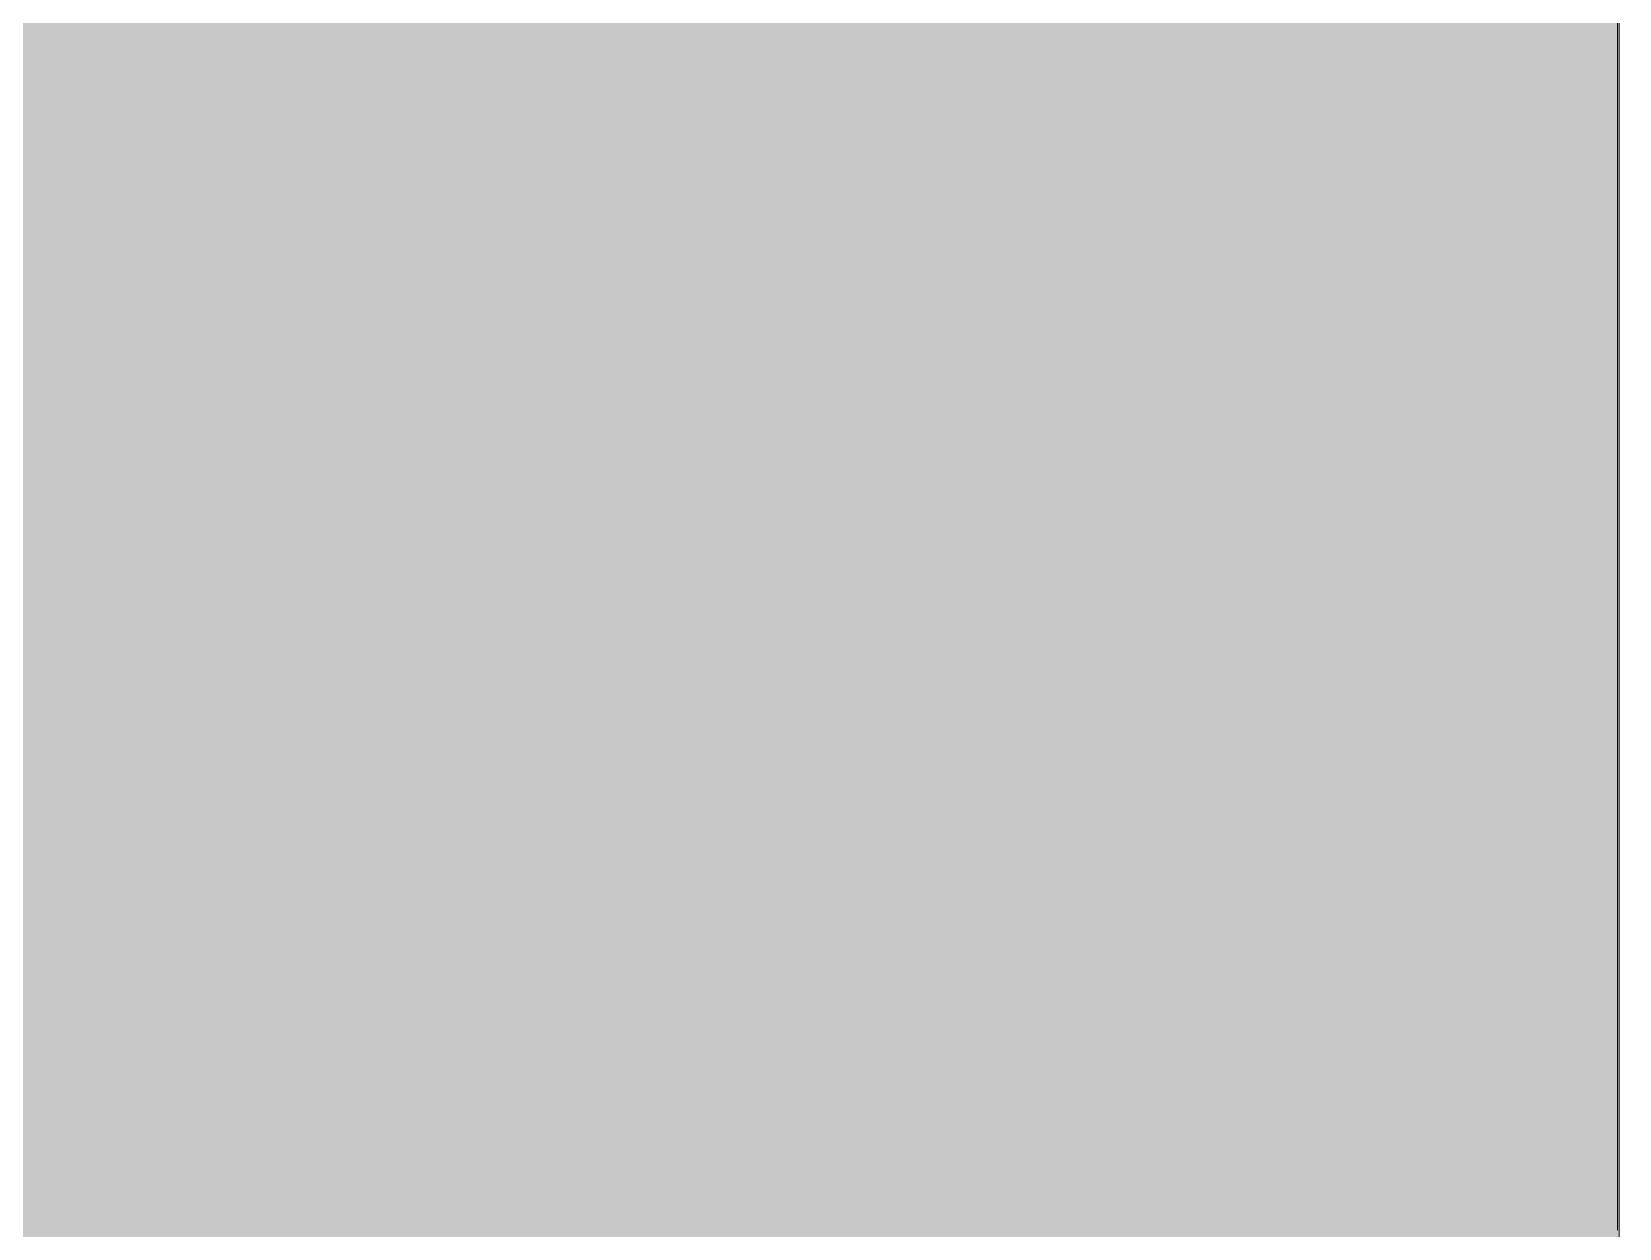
# Model space of a CAD drawing. Header units: millimetres. Extents: x -3817 to 677485, y -22715 to 103890.
# Drawn here: x -312.08 to -305.47, y -19552.12 to -19547.13 of the extents above; entities that cross this region are included whole.
import ezdxf

# ---------------------------------------------------------------- set-up
doc = ezdxf.new("R2010")
doc.units = ezdxf.units.MM
doc.layers.add('PDF _Геометрия', color=7, linetype='Continuous', true_color=0x1d1d1d)
doc.layers.add('PDF _Сплошная заливка', color=7, linetype='Continuous', true_color=0xffffff)

msp = doc.modelspace()

# ---------------------------------------------------------------- hatches: boundary and pattern name
at = {"layer": 'PDF _Сплошная заливка', "transparency": 33554559}
h = msp.add_hatch(color=256, dxfattribs=at)
h.paths.add_polyline_path([(-345.78, -19602.5344), (-305.4665, -19602.5344), (-305.4665, -19522.1436), (-321.3399, -19522.1436), (-321.4108, -19521.6416), (-332.749, -19521.6416), (-332.749, -19522.1436), (-348.7721, -19522.1436), (-348.7721, -19563.087), (-349.087, -19563.087), (-349.087, -19599.7688), (-345.78, -19599.7763), (-345.78, -19601.8635)], flags=0)
h.paths.add_polyline_path([(-332.3553, -19520.4054), (-321.3399, -19520.4054), (-321.4108, -19520.2539), (-332.749, -19520.2539), (-332.749, -19520.4054), (-332.434, -19520.4054)], flags=0)

# ---------------------------------------------------------------- linework, layer by layer
at = {"layer": 'PDF _Геометрия', "color": 253, "lineweight": 9, "true_color": 0xaaaaaa}
msp.add_lwpolyline([(-349.087, -19563.087), (-349.087, -19599.7688), (-345.78, -19599.7688), (-345.78, -19602.5344), (-318.0645, -19602.5344), (-305.4665, -19602.5344), (-305.4665, -19522.1436), (-321.3399, -19522.1436), (-321.3399, -19521.6416)], dxfattribs=at)
at = {"layer": 'PDF _Геометрия', "color": 7, "lineweight": 9}
for points in [[(-305.4743, -19547.0793), (-305.4743, -19547.2081), (-305.4743, -19547.3654), (-305.4743, -19547.519), (-305.4743, -19547.6731), (-305.4743, -19547.8316), (-305.4743, -19547.9987), (-305.4743, -19548.1785), (-305.4743, -19548.3752), (-305.4743, -19548.5928), (-305.4743, -19548.8353), (-305.4743, -19549.0217), (-305.4743, -19549.2149), (-305.4743, -19549.411), (-305.4743, -19549.6063), (-305.4743, -19549.7968), (-305.4743, -19549.9788), (-305.4743, -19550.1485), (-305.4743, -19550.302), (-305.4743, -19550.5472), (-305.4743, -19550.7372), (-305.4743, -19550.9258), (-305.4743, -19551.1965), (-305.4743, -19551.4679), (-305.4743, -19551.7388), (-305.4743, -19552.0081), (-305.4743, -19552.0284), (-305.4743, -19552.0391), (-305.4743, -19552.0151), (-305.4743, -19551.9314), (-305.4743, -19550.239), (-305.4743, -19551.9314), (-305.4743, -19552.0151), (-305.4743, -19552.0391), (-305.4743, -19552.0284), (-305.4743, -19552.0081), (-305.4743, -19552.0085), (-305.4743, -19552.009), (-305.4743, -19552.0094), (-305.4743, -19552.0099), (-305.4743, -19552.0104), (-305.4743, -19552.0108), (-305.4743, -19552.0112), (-305.4743, -19552.0117), (-305.4743, -19552.0121), (-305.4743, -19552.0126), (-305.4743, -19552.0131), (-305.4743, -19552.0135), (-305.4743, -19552.0139), (-305.4743, -19552.0143), (-305.4743, -19552.0148), (-305.4743, -19552.0153), (-305.4743, -19552.0157), (-305.4743, -19552.0161), (-305.4743, -19552.0166), (-305.4743, -19552.017), (-305.4743, -19552.0174), (-305.4743, -19552.0178), (-305.4743, -19552.0182), (-305.4743, -19552.0187), (-305.4743, -19552.0191), (-305.4743, -19552.0195), (-305.4743, -19552.0199), (-305.4743, -19552.0204), (-305.4743, -19552.0208), (-305.4743, -19552.0212), (-305.4743, -19552.0216), (-305.4743, -19552.0221), (-305.4743, -19552.0225), (-305.4743, -19552.0229), (-305.4743, -19552.0233), (-305.4743, -19552.0238), (-305.4743, -19552.0242), (-305.4743, -19552.0246), (-305.4743, -19552.0249), (-305.4743, -19552.0254), (-305.4743, -19552.0258), (-305.4743, -19552.0262), (-305.4743, -19552.0266), (-305.4743, -19552.027), (-305.4743, -19552.0274), (-305.4743, -19552.0278), (-305.4743, -19552.0282), (-305.4743, -19552.0286), (-305.4743, -19552.029), (-305.4743, -19552.0294), (-305.4743, -19552.0298), (-305.4743, -19552.0302), (-305.4743, -19552.0305), (-305.4743, -19552.031), (-305.4743, -19552.0314), (-305.4743, -19552.0317), (-305.4743, -19552.0322), (-305.4743, -19552.0325), (-305.4743, -19552.0329), (-305.4743, -19552.0333), (-305.4743, -19552.0337), (-305.4743, -19552.034), (-305.4743, -19552.0344), (-305.4743, -19552.0348), (-305.4743, -19552.0352), (-305.4743, -19552.0355), (-305.4743, -19552.036), (-305.4743, -19552.0363), (-305.4743, -19552.0366), (-305.4743, -19552.0371), (-305.4743, -19552.0374), (-305.4743, -19552.0377), (-305.4743, -19552.0382), (-305.4743, -19552.0385), (-305.4743, -19552.0388), (-305.4743, -19552.0393), (-305.4743, -19552.0396), (-305.4743, -19552.0399), (-305.4743, -19552.0403), (-305.4743, -19552.0407), (-305.4743, -19552.0411), (-305.4743, -19552.0414), (-305.4743, -19552.0417), (-305.4743, -19552.0422), (-305.4743, -19552.0425), (-305.4743, -19552.0428), (-305.4743, -19552.0432), (-305.4743, -19552.0435), (-305.4743, -19552.0438), (-305.4743, -19552.0442), (-305.4743, -19552.0446), (-305.4743, -19552.045), (-305.4743, -19552.0453), (-305.4743, -19552.0456), (-305.4743, -19552.046), (-305.4743, -19552.0463), (-305.4743, -19552.0466), (-305.4743, -19552.047), (-305.4743, -19552.0473), (-305.4743, -19552.0477), (-305.4743, -19552.048), (-305.4743, -19552.0483), (-305.4743, -19552.0487), (-305.4743, -19552.049), (-305.4743, -19552.0494), (-305.4743, -19552.0496), (-305.4743, -19552.05), (-305.4743, -19552.0503), (-305.4743, -19552.0506), (-305.4743, -19552.051), (-305.4743, -19552.0513), (-305.4743, -19552.0516), (-305.4743, -19552.0519), (-305.4743, -19552.0522), (-305.4743, -19552.0526), (-305.4743, -19552.0529), (-305.4743, -19552.0533), (-305.4743, -19552.0535), (-305.4743, -19552.0539), (-305.4743, -19552.0542), (-305.4743, -19552.0544), (-305.4743, -19552.0548), (-305.4743, -19552.0551), (-305.4743, -19552.0555), (-305.4743, -19552.0557), (-305.4743, -19552.0561), (-305.4743, -19552.0564), (-305.4743, -19552.0566), (-305.4743, -19552.057), (-305.4743, -19552.0572), (-305.4743, -19552.0576), (-305.4743, -19552.0579), (-305.4743, -19552.0582), (-305.4743, -19552.0585), (-305.4743, -19552.0588), (-305.4743, -19552.0591), (-305.4743, -19552.0594), (-305.4743, -19552.0597), (-305.4743, -19552.06), (-305.4743, -19552.0603), (-305.4743, -19552.0605), (-305.4743, -19552.0609), (-305.4743, -19552.0611), (-305.4743, -19552.0615), (-305.4743, -19552.0617), (-305.4743, -19552.0621), (-305.4743, -19552.0623), (-305.4743, -19552.0626), (-305.4743, -19552.0629), (-305.4743, -19552.0632), (-305.4743, -19552.0635), (-305.4743, -19552.0638), (-305.4743, -19552.064), (-305.4743, -19552.0644), (-305.4743, -19552.0646), (-305.4743, -19552.0649), (-305.4743, -19552.0651), (-305.4743, -19552.0655), (-305.4743, -19552.0657), (-305.4743, -19552.066), (-305.4743, -19552.0663), (-305.4743, -19552.0666), (-305.4743, -19552.0668), (-305.4743, -19552.0671), (-305.4743, -19552.0674), (-305.4743, -19552.0677), (-305.4743, -19552.0679), (-305.4743, -19552.0682), (-305.4743, -19552.0684), (-305.4743, -19552.0687), (-305.4743, -19552.069), (-305.4743, -19552.0693), (-305.4743, -19552.0695), (-305.4743, -19552.0698), (-305.4743, -19552.07), (-305.4743, -19552.0703), (-305.4743, -19552.0706), (-305.4743, -19552.0708), (-305.4743, -19552.0711), (-305.4743, -19552.0714), (-305.4743, -19552.0717), (-305.4743, -19552.0719), (-305.4743, -19552.0722), (-305.4743, -19552.0724), (-305.4743, -19552.0727), (-305.4743, -19552.0729), (-305.4743, -19552.0732), (-305.4743, -19552.0734), (-305.4743, -19552.0737), (-305.4743, -19552.0739), (-305.4743, -19552.0742), (-305.4743, -19552.0745), (-305.4743, -19552.0746), (-305.4743, -19552.0749), (-305.4743, -19552.0751), (-305.4743, -19552.0754), (-305.4743, -19552.0756), (-305.4743, -19552.0759), (-305.4743, -19552.0761), (-305.4743, -19552.0764), (-305.4743, -19552.0767), (-305.4743, -19552.0768), (-305.4743, -19552.0771), (-305.4743, -19552.0773), (-305.4743, -19552.0776), (-305.4743, -19552.0778), (-305.4743, -19552.0781), (-305.4743, -19552.0783), (-305.4743, -19552.0785), (-305.4743, -19552.0788), (-305.4743, -19552.079), (-305.4743, -19552.0792), (-305.4743, -19552.0795), (-305.4743, -19552.0797), (-305.4743, -19552.08), (-305.4743, -19552.0801), (-305.4743, -19552.0804), (-305.4743, -19552.0806), (-305.4743, -19552.0809), (-305.4743, -19552.0811), (-305.4743, -19552.0813), (-305.4743, -19552.0816), (-305.4743, -19552.0817), (-305.4743, -19552.082), (-305.4743, -19552.0822), (-305.4743, -19552.0824), (-305.4743, -19552.0827), (-305.4743, -19552.0828), (-305.4743, -19552.0831), (-305.4743, -19552.0834), (-305.4743, -19552.0835), (-305.4743, -19552.0838), (-305.4743, -19552.0839), (-305.4743, -19552.0842), (-305.4743, -19552.0845), (-305.4743, -19552.0846), (-305.4743, -19552.0849), (-305.4743, -19552.085), (-305.4743, -19552.0853), (-305.4743, -19552.0855), (-305.4743, -19552.0857), (-305.4743, -19552.0859), (-305.4743, -19552.0861), (-305.4743, -19552.0863), (-305.4743, -19552.0866), (-305.4743, -19552.0867), (-305.4743, -19552.087), (-305.4743, -19552.0872), (-305.4743, -19552.0874), (-305.4743, -19552.0876), (-305.4743, -19552.0878), (-305.4743, -19552.088), (-305.4743, -19552.0882), (-305.4743, -19552.0884), (-305.4743, -19552.0886), (-305.4743, -19552.0888), (-305.4743, -19552.089), (-305.4743, -19552.0892), (-305.4743, -19552.0895), (-305.4743, -19552.0896), (-305.4743, -19552.0898), (-305.4743, -19552.09), (-305.4743, -19552.0902), (-305.4743, -19552.0904), (-305.4743, -19552.0906), (-305.4743, -19552.0908), (-305.4743, -19552.091), (-305.4743, -19552.0912), (-305.4743, -19552.0914), (-305.4743, -19552.0916), (-305.4743, -19552.0918), (-305.4743, -19552.092), (-305.4743, -19552.0922), (-305.4743, -19552.0923), (-305.4743, -19552.0926), (-305.4743, -19552.0928), (-305.4743, -19552.0929), (-305.4743, -19552.0931), (-305.4743, -19552.0934), (-305.4743, -19552.0935), (-305.4743, -19552.0937), (-305.4743, -19552.0939), (-305.4743, -19552.094), (-305.4743, -19552.0943), (-305.4743, -19552.0945), (-305.4743, -19552.0946), (-305.4743, -19552.0948), (-305.4743, -19552.095), (-305.4743, -19552.0952), (-305.4743, -19552.0954), (-305.4743, -19552.0956), (-305.4743, -19552.0957), (-305.4743, -19552.0959), (-305.4743, -19552.0961), (-305.4743, -19552.0962), (-305.4743, -19552.0965), (-305.4743, -19552.0967), (-305.4743, -19552.0968), (-305.4743, -19552.097), (-305.4743, -19552.0972), (-305.4743, -19552.0973), (-305.4743, -19552.0975), (-305.4743, -19552.0977), (-305.4743, -19552.0978), (-305.4743, -19552.098), (-305.4743, -19552.0982), (-305.4743, -19552.0984), (-305.4743, -19552.0986), (-305.4743, -19552.0988), (-305.4743, -19552.0989), (-305.4743, -19552.0991), (-305.4743, -19552.0993), (-305.4743, -19552.0995), (-305.4743, -19552.0996), (-305.4743, -19552.0998), (-305.4743, -19552.1), (-305.4743, -19552.1001), (-305.4743, -19552.1003), (-305.4743, -19552.1005), (-305.4743, -19552.1006), (-305.4743, -19552.1008), (-305.4743, -19552.101), (-305.4743, -19552.1012), (-305.4743, -19552.1013)], [(-305.4743, -19547.972), (-305.4743, -19547.8271), (-305.4743, -19547.7067), (-305.4743, -19547.6215), (-305.4743, -19547.4883), (-305.4743, -19547.3956), (-305.4743, -19547.3366)], [(-305.4743, -19548.3136), (-305.4743, -19548.2336), (-305.4743, -19548.1403), (-305.4743, -19548.0358)], [(-305.4743, -19551.4423), (-305.4743, -19551.3222), (-305.4743, -19551.2072), (-305.4743, -19551.0995), (-305.4743, -19551.0017), (-305.4743, -19550.9162), (-305.4743, -19550.8455), (-305.4743, -19550.7919), (-305.4743, -19550.7581), (-305.4743, -19550.6913), (-305.4743, -19550.6594), (-305.4743, -19550.6567), (-305.4743, -19550.678)], [(-305.4743, -19552.1285), (-305.4743, -19552.0503), (-305.4743, -19551.9874), (-305.4743, -19551.9425), (-305.4743, -19551.8657), (-305.4743, -19551.8136), (-305.4743, -19551.7842), (-305.4743, -19551.7755), (-305.4743, -19551.7856), (-305.4743, -19551.8126), (-305.4743, -19551.8545), (-305.4743, -19551.9091), (-305.4743, -19551.9748), (-305.4743, -19552.0495), (-305.4743, -19552.1312)]]:
    msp.add_lwpolyline(points, dxfattribs=at)

doc.saveas('drawing.dxf')
